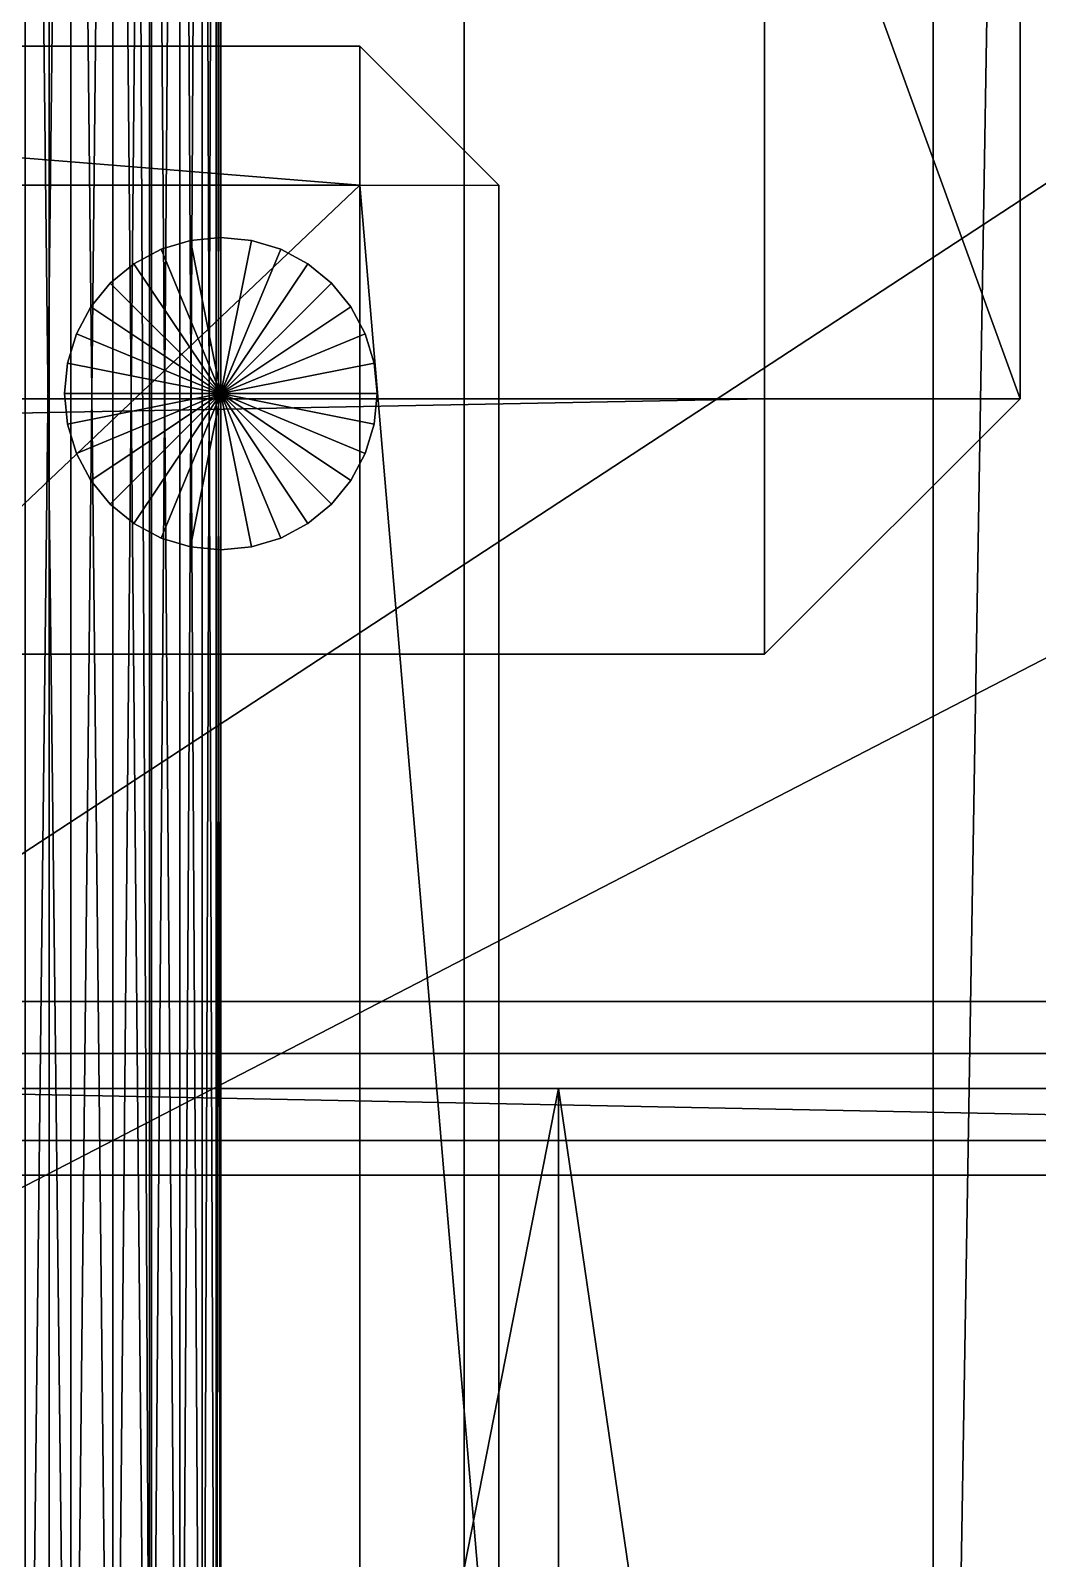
# Model space of a CAD drawing. Header units: millimetres. Extents: x -18 to 4450, y -985 to 970.
# Drawn here: x 1033 to 1091, y -607.1 to -519.1 of the extents above; entities that cross this region are included whole.
import ezdxf

# ---------------------------------------------------------------- set-up
doc = ezdxf.new("R2010")
doc.units = ezdxf.units.MM
for name, color, linetype in [('body__cowl_top', 40, 'CONTINUOUS'), ('body__floor_pan', 40, 'CONTINUOUS'), ('body__hood_closed_reference', 40, 'CONTINUOUS'), ('body__hood_crowned_closed_skin', 40, 'CONTINUOUS'), ('body__hood_left_hinge_axis', 9, 'CONTINUOUS'), ('body__hood_rear_cowl_gap_shadow', 250, 'CONTINUOUS'), ('body__left_front_fender', 40, 'CONTINUOUS'), ('body__left_hood_hinge_mount_plate', 9, 'CONTINUOUS'), ('body__left_hood_hinge_mount_screw_rear', 9, 'CONTINUOUS'), ('body__left_inner_fender', 40, 'CONTINUOUS'), ('mechanical_clearance__front_steering_lock_sweep_left', 7, 'CONTINUOUS'), ('running_gear__front_left_tire_tire', 250, 'CONTINUOUS'), ('running_gear__left_front_upper_shock_mount', 251, 'CONTINUOUS')]:
    doc.layers.add(name, color=color, linetype=linetype)

msp = doc.modelspace()

# ---------------------------------------------------------------- linework, layer by layer
at = {"layer": 'body__cowl_top'}
for points in [[(1085.000038, -706.900001, 1283.100009), (1085.000038, -706.900001, 1346.899986), (1085.000038, 706.900001, 1346.899986)], [(1085.000038, -706.900001, 1283.100009), (1085.000038, 706.900001, 1346.899986), (1085.000038, 706.900001, 1283.100009)], [(1085.000038, -706.900001, 1283.100009), (1108.100057, -706.900001, 1259.99999), (1108.100057, 706.900001, 1259.99999)], [(1085.000038, -706.900001, 1283.100009), (1108.100057, 706.900001, 1259.99999), (1085.000038, 706.900001, 1283.100009)], [(1085.000038, -706.900001, 1346.899986), (1108.100057, -706.900001, 1370.000005), (1108.100057, 706.900001, 1370.000005)], [(1085.000038, -706.900001, 1346.899986), (1108.100057, 706.900001, 1370.000005), (1085.000038, 706.900001, 1346.899986)]]:
    msp.add_3dface(points, dxfattribs=at)
at = {"layer": 'body__floor_pan'}
for points in [[(901.549995, -653.450012, 670.000017), (3428.450108, -653.450012, 670.000017), (3428.450108, 653.450012, 670.000017)], [(901.549995, -653.450012, 670.000017), (3428.450108, 653.450012, 670.000017), (901.549995, 653.450012, 670.000017)], [(901.549995, -653.450012, 615.00001), (901.549995, 653.450012, 615.00001), (3428.450108, 653.450012, 615.00001)], [(901.549995, -653.450012, 615.00001), (3428.450108, 653.450012, 615.00001), (3428.450108, -653.450012, 615.00001)]]:
    msp.add_3dface(points, dxfattribs=at)
at = {"layer": 'body__hood_closed_reference'}
for points in [[(237.979993, -687.020004, 1253.000021), (1142.019987, -687.020004, 1253.000021), (1142.019987, 687.020004, 1253.000021)], [(237.979993, -687.020004, 1253.000021), (1142.019987, 687.020004, 1253.000021), (237.979993, 687.020004, 1253.000021)], [(237.979993, -687.020004, 1215.000033), (237.979993, 687.020004, 1215.000033), (1142.019987, 687.020004, 1215.000033)], [(237.979993, -687.020004, 1215.000033), (1142.019987, 687.020004, 1215.000033), (1142.019987, -687.020004, 1215.000033)]]:
    msp.add_3dface(points, dxfattribs=at)
at = {"layer": 'body__hood_crowned_closed_skin'}
for points in [[(135.000005, -642.00002, 1230.000019), (1057.999969, -642.00002, 1296.000004), (1057.999969, 0, 1322.000027)], [(135.000005, -642.00002, 1230.000019), (1057.999969, 0, 1322.000027), (135.000005, 0, 1256.000042)], [(135.000005, -642.00002, 1210.000038), (135.000005, 0, 1235.999942), (1057.999969, 0, 1302.000046)], [(135.000005, -642.00002, 1210.000038), (1057.999969, 0, 1302.000046), (1057.999969, -642.00002, 1276.000023)], [(1057.999969, -642.00002, 1296.000004), (1057.999969, -642.00002, 1276.000023), (1057.999969, 0, 1302.000046)], [(1057.999969, -642.00002, 1296.000004), (1057.999969, 0, 1302.000046), (1057.999969, 0, 1322.000027)]]:
    msp.add_3dface(points, dxfattribs=at)
at = {"layer": 'body__hood_left_hinge_axis'}
for points in [[(1035.357594, -654.999971, 1300.934315), (1035.357594, -425.000012, 1300.934315), (1032.731295, -425.000012, 1301.73099)], [(1035.357594, -654.999971, 1300.934315), (1032.731295, -425.000012, 1301.73099), (1032.731295, -654.999971, 1301.73099)], [(1032.731295, -654.999971, 1274.268985), (1032.731295, -425.000012, 1274.268985), (1035.357594, -425.000012, 1275.06566)], [(1032.731295, -654.999971, 1274.268985), (1035.357594, -425.000012, 1275.06566), (1035.357594, -654.999971, 1275.06566)], [(1037.77802, -654.999971, 1299.640536), (1037.77802, -425.000012, 1299.640536), (1035.357594, -425.000012, 1300.934315)], [(1037.77802, -654.999971, 1299.640536), (1035.357594, -425.000012, 1300.934315), (1035.357594, -654.999971, 1300.934315)], [(1035.357594, -654.999971, 1275.06566), (1035.357594, -425.000012, 1275.06566), (1037.77802, -425.000012, 1276.359439)], [(1035.357594, -654.999971, 1275.06566), (1037.77802, -425.000012, 1276.359439), (1037.77802, -654.999971, 1276.359439)], [(1039.899468, -654.999971, 1297.899485), (1039.899468, -425.000012, 1297.899485), (1037.77802, -425.000012, 1299.640536)], [(1039.899468, -654.999971, 1297.899485), (1037.77802, -425.000012, 1299.640536), (1037.77802, -654.999971, 1299.640536)], [(1037.77802, -654.999971, 1276.359439), (1037.77802, -425.000012, 1276.359439), (1039.899468, -425.000012, 1278.100491)], [(1037.77802, -654.999971, 1276.359439), (1039.899468, -425.000012, 1278.100491), (1039.899468, -654.999971, 1278.100491)], [(1041.64052, -654.999971, 1295.778036), (1041.64052, -425.000012, 1295.778036), (1039.899468, -425.000012, 1297.899485)], [(1041.64052, -654.999971, 1295.778036), (1039.899468, -425.000012, 1297.899485), (1039.899468, -654.999971, 1297.899485)], [(1039.899468, -654.999971, 1278.100491), (1039.899468, -425.000012, 1278.100491), (1041.64052, -425.000012, 1280.222058)], [(1039.899468, -654.999971, 1278.100491), (1041.64052, -425.000012, 1280.222058), (1041.64052, -654.999971, 1280.222058)], [(1042.934299, -654.999971, 1293.357611), (1042.934299, -425.000012, 1293.357611), (1041.64052, -425.000012, 1295.778036)], [(1042.934299, -654.999971, 1293.357611), (1041.64052, -425.000012, 1295.778036), (1041.64052, -654.999971, 1295.778036)], [(1041.64052, -654.999971, 1280.222058), (1041.64052, -425.000012, 1280.222058), (1042.934299, -425.000012, 1282.642484)], [(1041.64052, -654.999971, 1280.222058), (1042.934299, -425.000012, 1282.642484), (1042.934299, -654.999971, 1282.642484)], [(1043.730974, -654.999971, 1290.731311), (1043.730974, -425.000012, 1290.731311), (1042.934299, -425.000012, 1293.357611)], [(1043.730974, -654.999971, 1290.731311), (1042.934299, -425.000012, 1293.357611), (1042.934299, -654.999971, 1293.357611)], [(1042.934299, -654.999971, 1282.642484), (1042.934299, -425.000012, 1282.642484), (1043.730974, -425.000012, 1285.268784)], [(1042.934299, -654.999971, 1282.642484), (1043.730974, -425.000012, 1285.268784), (1043.730974, -654.999971, 1285.268784)], [(1044.00003, -654.999971, 1287.999988), (1044.00003, -425.000012, 1287.999988), (1043.730974, -425.000012, 1290.731311)], [(1044.00003, -654.999971, 1287.999988), (1043.730974, -425.000012, 1290.731311), (1043.730974, -654.999971, 1290.731311)], [(1043.730974, -654.999971, 1285.268784), (1043.730974, -425.000012, 1285.268784), (1044.00003, -425.000012, 1287.999988)], [(1043.730974, -654.999971, 1285.268784), (1044.00003, -425.000012, 1287.999988), (1044.00003, -654.999971, 1287.999988)]]:
    msp.add_3dface(points, dxfattribs=at)
at = {"layer": 'body__hood_rear_cowl_gap_shadow'}
for points in [[(1017.879963, -649.119973, 1315.000057), (1034.119964, -649.119973, 1315.000057), (1034.119964, 649.119973, 1315.000057)], [(1017.879963, -649.119973, 1315.000057), (1034.119964, 649.119973, 1315.000057), (1017.879963, 649.119973, 1315.000057)], [(1017.879963, -649.119973, 1286.999941), (1017.879963, 649.119973, 1286.999941), (1034.119964, 649.119973, 1286.999941)], [(1017.879963, -649.119973, 1286.999941), (1034.119964, 649.119973, 1286.999941), (1034.119964, -649.119973, 1286.999941)], [(1039.999962, -649.119973, 1292.880058), (1034.119964, -649.119973, 1286.999941), (1034.119964, 649.119973, 1286.999941)], [(1039.999962, -649.119973, 1292.880058), (1034.119964, 649.119973, 1286.999941), (1039.999962, 649.119973, 1292.880058)], [(1039.999962, -649.119973, 1309.120059), (1034.119964, -649.119973, 1315.000057), (1034.119964, 649.119973, 1315.000057)], [(1039.999962, -649.119973, 1309.120059), (1034.119964, 649.119973, 1315.000057), (1039.999962, 649.119973, 1309.120059)], [(1039.999962, -649.119973, 1292.880058), (1039.999962, 649.119973, 1292.880058), (1039.999962, 649.119973, 1309.120059)], [(1039.999962, -649.119973, 1292.880058), (1039.999962, 649.119973, 1309.120059), (1039.999962, -649.119973, 1309.120059)]]:
    msp.add_3dface(points, dxfattribs=at)
at = {"layer": 'body__left_front_fender'}
for points in [[(305.999994, -584.999979, 796.000004), (305.999994, -584.999979, 984.000027), (1093.999982, -584.999979, 984.000027)], [(305.999994, -584.999979, 796.000004), (1093.999982, -584.999979, 984.000027), (1093.999982, -584.999979, 796.000004)], [(305.999994, -584.999979, 796.000004), (305.999994, -620.999992, 759.99999), (1093.999982, -620.999992, 759.99999)], [(305.999994, -584.999979, 796.000004), (1093.999982, -620.999992, 759.99999), (1093.999982, -584.999979, 796.000004)], [(305.999994, -584.999979, 984.000027), (305.999994, -620.999992, 1019.999981), (1093.999982, -620.999992, 1019.999981)], [(305.999994, -584.999979, 984.000027), (1093.999982, -620.999992, 1019.999981), (1093.999982, -584.999979, 984.000027)]]:
    msp.add_3dface(points, dxfattribs=at)
at = {"layer": 'body__left_hood_hinge_mount_plate'}
for points in [[(1014.999986, -578.000009, 1302.000046), (1131.000042, -578.000009, 1302.000046), (1131.000042, -501.999974, 1302.000046)], [(1014.999986, -578.000009, 1302.000046), (1131.000042, -501.999974, 1302.000046), (1014.999986, -501.999974, 1302.000046)], [(1014.999986, -578.000009, 1277.999997), (1014.999986, -501.999974, 1277.999997), (1131.000042, -501.999974, 1277.999997)], [(1014.999986, -578.000009, 1277.999997), (1131.000042, -501.999974, 1277.999997), (1131.000042, -578.000009, 1277.999997)], [(1014.999986, -578.000009, 1277.999997), (1131.000042, -578.000009, 1277.999997), (1131.000042, -578.000009, 1302.000046)], [(1014.999986, -578.000009, 1277.999997), (1131.000042, -578.000009, 1302.000046), (1014.999986, -578.000009, 1302.000046)]]:
    msp.add_3dface(points, dxfattribs=at)
at = {"layer": 'body__left_hood_hinge_mount_screw_rear'}
for points in [[(1042.244196, -531.172931, 1292.000055), (1042.244196, -531.172931, 1304.00002), (1040.555835, -531.685114, 1304.00002)], [(1042.244196, -531.172931, 1292.000055), (1040.555835, -531.685114, 1304.00002), (1040.555835, -531.685114, 1292.000055)], [(1044.00003, -540.000021, 1292.000055), (1040.555835, -531.685114, 1292.000055), (1042.244196, -531.172931, 1292.000055)], [(1044.00003, -540.000021, 1304.00002), (1042.244196, -531.172931, 1304.00002), (1040.555835, -531.685114, 1304.00002)], [(1044.00003, -531.000018, 1292.000055), (1044.00003, -531.000018, 1304.00002), (1042.244196, -531.172931, 1304.00002)], [(1044.00003, -531.000018, 1292.000055), (1042.244196, -531.172931, 1304.00002), (1042.244196, -531.172931, 1292.000055)], [(1044.00003, -540.000021, 1292.000055), (1042.244196, -531.172931, 1292.000055), (1044.00003, -531.000018, 1292.000055)], [(1044.00003, -540.000021, 1304.00002), (1044.00003, -531.000018, 1304.00002), (1042.244196, -531.172931, 1304.00002)], [(1045.755863, -531.172931, 1292.000055), (1045.755863, -531.172931, 1304.00002), (1044.00003, -531.000018, 1304.00002)], [(1045.755863, -531.172931, 1292.000055), (1044.00003, -531.000018, 1304.00002), (1044.00003, -531.000018, 1292.000055)], [(1044.00003, -540.000021, 1292.000055), (1044.00003, -531.000018, 1292.000055), (1045.755863, -531.172931, 1292.000055)], [(1044.00003, -540.000021, 1304.00002), (1045.755863, -531.172931, 1304.00002), (1044.00003, -531.000018, 1304.00002)], [(1044.00003, -540.000021, 1292.000055), (1045.755863, -531.172931, 1292.000055), (1047.444105, -531.685114, 1292.000055)], [(1044.00003, -540.000021, 1304.00002), (1047.444105, -531.685114, 1304.00002), (1045.755863, -531.172931, 1304.00002)], [(1047.444105, -531.685114, 1292.000055), (1047.444105, -531.685114, 1304.00002), (1045.755863, -531.172931, 1304.00002)], [(1047.444105, -531.685114, 1292.000055), (1045.755863, -531.172931, 1304.00002), (1045.755863, -531.172931, 1292.000055)], [(1040.555835, -531.685114, 1292.000055), (1040.555835, -531.685114, 1304.00002), (1038.999915, -532.516778, 1304.00002)], [(1040.555835, -531.685114, 1292.000055), (1038.999915, -532.516778, 1304.00002), (1038.999915, -532.516778, 1292.000055)], [(1044.00003, -540.000021, 1292.000055), (1038.999915, -532.516778, 1292.000055), (1040.555835, -531.685114, 1292.000055)], [(1044.00003, -540.000021, 1304.00002), (1040.555835, -531.685114, 1304.00002), (1038.999915, -532.516778, 1304.00002)], [(1044.00003, -540.000021, 1292.000055), (1047.444105, -531.685114, 1292.000055), (1049.000144, -532.516778, 1292.000055)], [(1044.00003, -540.000021, 1304.00002), (1049.000144, -532.516778, 1304.00002), (1047.444105, -531.685114, 1304.00002)], [(1049.000144, -532.516778, 1292.000055), (1049.000144, -532.516778, 1304.00002), (1047.444105, -531.685114, 1304.00002)], [(1049.000144, -532.516778, 1292.000055), (1047.444105, -531.685114, 1304.00002), (1047.444105, -531.685114, 1292.000055)], [(1038.999915, -532.516778, 1292.000055), (1038.999915, -532.516778, 1304.00002), (1037.636042, -533.636034, 1304.00002)], [(1038.999915, -532.516778, 1292.000055), (1037.636042, -533.636034, 1304.00002), (1037.636042, -533.636034, 1292.000055)], [(1044.00003, -540.000021, 1292.000055), (1037.636042, -533.636034, 1292.000055), (1038.999915, -532.516778, 1292.000055)], [(1044.00003, -540.000021, 1304.00002), (1038.999915, -532.516778, 1304.00002), (1037.636042, -533.636034, 1304.00002)], [(1044.00003, -540.000021, 1292.000055), (1049.000144, -532.516778, 1292.000055), (1050.364017, -533.636034, 1292.000055)], [(1044.00003, -540.000021, 1304.00002), (1050.364017, -533.636034, 1304.00002), (1049.000144, -532.516778, 1304.00002)], [(1050.364017, -533.636034, 1292.000055), (1050.364017, -533.636034, 1304.00002), (1049.000144, -532.516778, 1304.00002)], [(1050.364017, -533.636034, 1292.000055), (1049.000144, -532.516778, 1304.00002), (1049.000144, -532.516778, 1292.000055)], [(1037.636042, -533.636034, 1292.000055), (1037.636042, -533.636034, 1304.00002), (1036.516786, -534.999847, 1304.00002)], [(1037.636042, -533.636034, 1292.000055), (1036.516786, -534.999847, 1304.00002), (1036.516786, -534.999847, 1292.000055)], [(1044.00003, -540.000021, 1292.000055), (1036.516786, -534.999847, 1292.000055), (1037.636042, -533.636034, 1292.000055)], [(1044.00003, -540.000021, 1304.00002), (1037.636042, -533.636034, 1304.00002), (1036.516786, -534.999847, 1304.00002)], [(1044.00003, -540.000021, 1292.000055), (1050.364017, -533.636034, 1292.000055), (1051.483274, -534.999847, 1292.000055)], [(1044.00003, -540.000021, 1304.00002), (1051.483274, -534.999847, 1304.00002), (1050.364017, -533.636034, 1304.00002)], [(1051.483274, -534.999847, 1292.000055), (1051.483274, -534.999847, 1304.00002), (1050.364017, -533.636034, 1304.00002)], [(1051.483274, -534.999847, 1292.000055), (1050.364017, -533.636034, 1304.00002), (1050.364017, -533.636034, 1292.000055)], [(1036.516786, -534.999847, 1292.000055), (1036.516786, -534.999847, 1304.00002), (1035.685062, -536.555827, 1304.00002)], [(1036.516786, -534.999847, 1292.000055), (1035.685062, -536.555827, 1304.00002), (1035.685062, -536.555827, 1292.000055)], [(1044.00003, -540.000021, 1292.000055), (1035.685062, -536.555827, 1292.000055), (1036.516786, -534.999847, 1292.000055)], [(1044.00003, -540.000021, 1304.00002), (1036.516786, -534.999847, 1304.00002), (1035.685062, -536.555827, 1304.00002)], [(1044.00003, -540.000021, 1292.000055), (1051.483274, -534.999847, 1292.000055), (1052.314878, -536.555827, 1292.000055)], [(1044.00003, -540.000021, 1304.00002), (1052.314878, -536.555827, 1304.00002), (1051.483274, -534.999847, 1304.00002)], [(1052.314878, -536.555827, 1292.000055), (1052.314878, -536.555827, 1304.00002), (1051.483274, -534.999847, 1304.00002)], [(1052.314878, -536.555827, 1292.000055), (1051.483274, -534.999847, 1304.00002), (1051.483274, -534.999847, 1292.000055)], [(1035.685062, -536.555827, 1292.000055), (1035.685062, -536.555827, 1304.00002), (1035.172939, -538.244188, 1304.00002)], [(1035.685062, -536.555827, 1292.000055), (1035.172939, -538.244188, 1304.00002), (1035.172939, -538.244188, 1292.000055)], [(1044.00003, -540.000021, 1292.000055), (1035.172939, -538.244188, 1292.000055), (1035.685062, -536.555827, 1292.000055)], [(1044.00003, -540.000021, 1304.00002), (1035.685062, -536.555827, 1304.00002), (1035.172939, -538.244188, 1304.00002)], [(1044.00003, -540.000021, 1292.000055), (1052.314878, -536.555827, 1292.000055), (1052.82712, -538.244188, 1292.000055)], [(1044.00003, -540.000021, 1304.00002), (1052.82712, -538.244188, 1304.00002), (1052.314878, -536.555827, 1304.00002)], [(1052.82712, -538.244188, 1292.000055), (1052.82712, -538.244188, 1304.00002), (1052.314878, -536.555827, 1304.00002)], [(1052.82712, -538.244188, 1292.000055), (1052.314878, -536.555827, 1304.00002), (1052.314878, -536.555827, 1292.000055)], [(1035.172939, -538.244188, 1292.000055), (1035.172939, -538.244188, 1304.00002), (1034.999967, -540.000021, 1304.00002)], [(1035.172939, -538.244188, 1292.000055), (1034.999967, -540.000021, 1304.00002), (1034.999967, -540.000021, 1292.000055)], [(1044.00003, -540.000021, 1292.000055), (1034.999967, -540.000021, 1292.000055), (1035.172939, -538.244188, 1292.000055)], [(1044.00003, -540.000021, 1304.00002), (1035.172939, -538.244188, 1304.00002), (1034.999967, -540.000021, 1304.00002)], [(1044.00003, -540.000021, 1292.000055), (1052.82712, -538.244188, 1292.000055), (1052.999973, -540.000021, 1292.000055)], [(1044.00003, -540.000021, 1304.00002), (1052.999973, -540.000021, 1304.00002), (1052.82712, -538.244188, 1304.00002)], [(1052.999973, -540.000021, 1292.000055), (1052.999973, -540.000021, 1304.00002), (1052.82712, -538.244188, 1304.00002)], [(1052.999973, -540.000021, 1292.000055), (1052.82712, -538.244188, 1304.00002), (1052.82712, -538.244188, 1292.000055)], [(1034.999967, -540.000021, 1292.000055), (1034.999967, -540.000021, 1304.00002), (1035.172939, -541.755795, 1304.00002)], [(1034.999967, -540.000021, 1292.000055), (1035.172939, -541.755795, 1304.00002), (1035.172939, -541.755795, 1292.000055)], [(1044.00003, -540.000021, 1292.000055), (1035.172939, -541.755795, 1292.000055), (1034.999967, -540.000021, 1292.000055)], [(1044.00003, -540.000021, 1304.00002), (1034.999967, -540.000021, 1304.00002), (1035.172939, -541.755795, 1304.00002)], [(1044.00003, -540.000021, 1292.000055), (1035.685062, -543.444157, 1292.000055), (1035.172939, -541.755795, 1292.000055)], [(1044.00003, -540.000021, 1304.00002), (1035.172939, -541.755795, 1304.00002), (1035.685062, -543.444157, 1304.00002)], [(1044.00003, -540.000021, 1292.000055), (1036.516786, -545.000136, 1292.000055), (1035.685062, -543.444157, 1292.000055)], [(1044.00003, -540.000021, 1304.00002), (1035.685062, -543.444157, 1304.00002), (1036.516786, -545.000136, 1304.00002)], [(1044.00003, -540.000021, 1292.000055), (1037.636042, -546.36395, 1292.000055), (1036.516786, -545.000136, 1292.000055)], [(1044.00003, -540.000021, 1304.00002), (1036.516786, -545.000136, 1304.00002), (1037.636042, -546.36395, 1304.00002)], [(1044.00003, -540.000021, 1292.000055), (1038.999915, -547.483206, 1292.000055), (1037.636042, -546.36395, 1292.000055)], [(1044.00003, -540.000021, 1304.00002), (1037.636042, -546.36395, 1304.00002), (1038.999915, -547.483206, 1304.00002)], [(1044.00003, -540.000021, 1292.000055), (1040.555835, -548.314929, 1292.000055), (1038.999915, -547.483206, 1292.000055)], [(1044.00003, -540.000021, 1304.00002), (1038.999915, -547.483206, 1304.00002), (1040.555835, -548.314929, 1304.00002)], [(1044.00003, -540.000021, 1292.000055), (1042.244196, -548.827052, 1292.000055), (1040.555835, -548.314929, 1292.000055)], [(1044.00003, -540.000021, 1304.00002), (1040.555835, -548.314929, 1304.00002), (1042.244196, -548.827052, 1304.00002)], [(1044.00003, -540.000021, 1292.000055), (1044.00003, -549.000025, 1292.000055), (1042.244196, -548.827052, 1292.000055)], [(1044.00003, -540.000021, 1304.00002), (1042.244196, -548.827052, 1304.00002), (1044.00003, -549.000025, 1304.00002)], [(1044.00003, -540.000021, 1292.000055), (1045.755863, -548.827052, 1292.000055), (1044.00003, -549.000025, 1292.000055)], [(1044.00003, -540.000021, 1304.00002), (1044.00003, -549.000025, 1304.00002), (1045.755863, -548.827052, 1304.00002)], [(1044.00003, -540.000021, 1292.000055), (1047.444105, -548.314929, 1292.000055), (1045.755863, -548.827052, 1292.000055)], [(1044.00003, -540.000021, 1304.00002), (1045.755863, -548.827052, 1304.00002), (1047.444105, -548.314929, 1304.00002)], [(1044.00003, -540.000021, 1292.000055), (1049.000144, -547.483206, 1292.000055), (1047.444105, -548.314929, 1292.000055)], [(1044.00003, -540.000021, 1304.00002), (1047.444105, -548.314929, 1304.00002), (1049.000144, -547.483206, 1304.00002)], [(1044.00003, -540.000021, 1292.000055), (1050.364017, -546.36395, 1292.000055), (1049.000144, -547.483206, 1292.000055)], [(1044.00003, -540.000021, 1304.00002), (1049.000144, -547.483206, 1304.00002), (1050.364017, -546.36395, 1304.00002)], [(1044.00003, -540.000021, 1292.000055), (1051.483274, -545.000136, 1292.000055), (1050.364017, -546.36395, 1292.000055)], [(1044.00003, -540.000021, 1304.00002), (1050.364017, -546.36395, 1304.00002), (1051.483274, -545.000136, 1304.00002)], [(1044.00003, -540.000021, 1292.000055), (1052.314878, -543.444157, 1292.000055), (1051.483274, -545.000136, 1292.000055)], [(1044.00003, -540.000021, 1304.00002), (1051.483274, -545.000136, 1304.00002), (1052.314878, -543.444157, 1304.00002)], [(1044.00003, -540.000021, 1292.000055), (1052.82712, -541.755795, 1292.000055), (1052.314878, -543.444157, 1292.000055)], [(1044.00003, -540.000021, 1304.00002), (1052.314878, -543.444157, 1304.00002), (1052.82712, -541.755795, 1304.00002)], [(1044.00003, -540.000021, 1292.000055), (1052.999973, -540.000021, 1292.000055), (1052.82712, -541.755795, 1292.000055)], [(1044.00003, -540.000021, 1304.00002), (1052.82712, -541.755795, 1304.00002), (1052.999973, -540.000021, 1304.00002)], [(1052.82712, -541.755795, 1292.000055), (1052.82712, -541.755795, 1304.00002), (1052.999973, -540.000021, 1304.00002)], [(1052.82712, -541.755795, 1292.000055), (1052.999973, -540.000021, 1304.00002), (1052.999973, -540.000021, 1292.000055)], [(1035.172939, -541.755795, 1292.000055), (1035.172939, -541.755795, 1304.00002), (1035.685062, -543.444157, 1304.00002)], [(1035.172939, -541.755795, 1292.000055), (1035.685062, -543.444157, 1304.00002), (1035.685062, -543.444157, 1292.000055)], [(1052.314878, -543.444157, 1292.000055), (1052.314878, -543.444157, 1304.00002), (1052.82712, -541.755795, 1304.00002)], [(1052.314878, -543.444157, 1292.000055), (1052.82712, -541.755795, 1304.00002), (1052.82712, -541.755795, 1292.000055)], [(1035.685062, -543.444157, 1292.000055), (1035.685062, -543.444157, 1304.00002), (1036.516786, -545.000136, 1304.00002)], [(1035.685062, -543.444157, 1292.000055), (1036.516786, -545.000136, 1304.00002), (1036.516786, -545.000136, 1292.000055)], [(1051.483274, -545.000136, 1292.000055), (1051.483274, -545.000136, 1304.00002), (1052.314878, -543.444157, 1304.00002)], [(1051.483274, -545.000136, 1292.000055), (1052.314878, -543.444157, 1304.00002), (1052.314878, -543.444157, 1292.000055)], [(1036.516786, -545.000136, 1292.000055), (1036.516786, -545.000136, 1304.00002), (1037.636042, -546.36395, 1304.00002)], [(1036.516786, -545.000136, 1292.000055), (1037.636042, -546.36395, 1304.00002), (1037.636042, -546.36395, 1292.000055)], [(1050.364017, -546.36395, 1292.000055), (1050.364017, -546.36395, 1304.00002), (1051.483274, -545.000136, 1304.00002)], [(1050.364017, -546.36395, 1292.000055), (1051.483274, -545.000136, 1304.00002), (1051.483274, -545.000136, 1292.000055)], [(1037.636042, -546.36395, 1292.000055), (1037.636042, -546.36395, 1304.00002), (1038.999915, -547.483206, 1304.00002)], [(1037.636042, -546.36395, 1292.000055), (1038.999915, -547.483206, 1304.00002), (1038.999915, -547.483206, 1292.000055)], [(1049.000144, -547.483206, 1292.000055), (1049.000144, -547.483206, 1304.00002), (1050.364017, -546.36395, 1304.00002)], [(1049.000144, -547.483206, 1292.000055), (1050.364017, -546.36395, 1304.00002), (1050.364017, -546.36395, 1292.000055)], [(1038.999915, -547.483206, 1292.000055), (1038.999915, -547.483206, 1304.00002), (1040.555835, -548.314929, 1304.00002)], [(1038.999915, -547.483206, 1292.000055), (1040.555835, -548.314929, 1304.00002), (1040.555835, -548.314929, 1292.000055)], [(1047.444105, -548.314929, 1292.000055), (1047.444105, -548.314929, 1304.00002), (1049.000144, -547.483206, 1304.00002)], [(1047.444105, -548.314929, 1292.000055), (1049.000144, -547.483206, 1304.00002), (1049.000144, -547.483206, 1292.000055)], [(1040.555835, -548.314929, 1292.000055), (1040.555835, -548.314929, 1304.00002), (1042.244196, -548.827052, 1304.00002)], [(1040.555835, -548.314929, 1292.000055), (1042.244196, -548.827052, 1304.00002), (1042.244196, -548.827052, 1292.000055)], [(1042.244196, -548.827052, 1292.000055), (1042.244196, -548.827052, 1304.00002), (1044.00003, -549.000025, 1304.00002)], [(1042.244196, -548.827052, 1292.000055), (1044.00003, -549.000025, 1304.00002), (1044.00003, -549.000025, 1292.000055)], [(1044.00003, -549.000025, 1292.000055), (1044.00003, -549.000025, 1304.00002), (1045.755863, -548.827052, 1304.00002)], [(1044.00003, -549.000025, 1292.000055), (1045.755863, -548.827052, 1304.00002), (1045.755863, -548.827052, 1292.000055)], [(1045.755863, -548.827052, 1292.000055), (1045.755863, -548.827052, 1304.00002), (1047.444105, -548.314929, 1304.00002)], [(1045.755863, -548.827052, 1292.000055), (1047.444105, -548.314929, 1304.00002), (1047.444105, -548.314929, 1292.000055)]]:
    msp.add_3dface(points, dxfattribs=at)
at = {"layer": 'body__left_inner_fender'}
for points in [[(304.699987, -540.300012, 1220.000029), (1075.299978, -540.300012, 1220.000029), (1075.299978, -499.70001, 1220.000029)], [(304.699987, -540.300012, 1220.000029), (1075.299978, -499.70001, 1220.000029), (304.699987, -499.70001, 1220.000029)], [(304.699987, -540.300012, 800.000012), (304.699987, -499.70001, 800.000012), (1075.299978, -499.70001, 800.000012)], [(304.699987, -540.300012, 800.000012), (1075.299978, -499.70001, 800.000012), (1075.299978, -540.300012, 800.000012)], [(1090.000033, -540.300012, 814.700007), (1075.299978, -540.300012, 800.000012), (1075.299978, -499.70001, 800.000012)], [(1090.000033, -540.300012, 814.700007), (1075.299978, -499.70001, 800.000012), (1090.000033, -499.70001, 814.700007)], [(1090.000033, -540.300012, 1205.299973), (1075.299978, -540.300012, 1220.000029), (1075.299978, -499.70001, 1220.000029)], [(1090.000033, -540.300012, 1205.299973), (1075.299978, -499.70001, 1220.000029), (1090.000033, -499.70001, 1205.299973)], [(1090.000033, -540.300012, 814.700007), (1090.000033, -499.70001, 814.700007), (1090.000033, -499.70001, 1205.299973)], [(1090.000033, -540.300012, 814.700007), (1090.000033, -499.70001, 1205.299973), (1090.000033, -540.300012, 1205.299973)], [(304.699987, -555.000007, 814.700007), (304.699987, -540.300012, 800.000012), (1075.299978, -540.300012, 800.000012)], [(304.699987, -555.000007, 814.700007), (1075.299978, -540.300012, 800.000012), (1075.299978, -555.000007, 814.700007)], [(304.699987, -555.000007, 1205.299973), (304.699987, -540.300012, 1220.000029), (1075.299978, -540.300012, 1220.000029)], [(304.699987, -555.000007, 1205.299973), (1075.299978, -540.300012, 1220.000029), (1075.299978, -555.000007, 1205.299973)], [(1090.000033, -540.300012, 814.700007), (1075.299978, -555.000007, 814.700007), (1075.299978, -555.000007, 1205.299973)], [(1090.000033, -540.300012, 814.700007), (1075.299978, -555.000007, 1205.299973), (1090.000033, -540.300012, 1205.299973)], [(1090.000033, -540.300012, 814.700007), (1075.299978, -555.000007, 814.700007), (1075.299978, -540.300012, 800.000012)], [(1090.000033, -540.300012, 1205.299973), (1075.299978, -555.000007, 1205.299973), (1075.299978, -540.300012, 1220.000029)], [(304.699987, -555.000007, 814.700007), (1075.299978, -555.000007, 814.700007), (1075.299978, -555.000007, 1205.299973)], [(304.699987, -555.000007, 814.700007), (1075.299978, -555.000007, 1205.299973), (304.699987, -555.000007, 1205.299973)]]:
    msp.add_3dface(points, dxfattribs=at)
at = {"layer": 'mechanical_clearance__front_steering_lock_sweep_left'}
for points in [[(763.000011, -574.999988, 508.000016), (763.000011, -574.999988, 741.999984), (1167.000055, -574.999988, 741.999984)], [(763.000011, -574.999988, 508.000016), (1167.000055, -574.999988, 741.999984), (1167.000055, -574.999988, 508.000016)], [(763.000011, -574.999988, 508.000016), (763.000011, -583.000004, 500), (1167.000055, -583.000004, 500)], [(763.000011, -574.999988, 508.000016), (1167.000055, -583.000004, 500), (1167.000055, -574.999988, 508.000016)], [(763.000011, -574.999988, 741.999984), (763.000011, -583.000004, 750), (1167.000055, -583.000004, 750)], [(763.000011, -574.999988, 741.999984), (1167.000055, -583.000004, 750), (1167.000055, -574.999988, 741.999984)], [(763.000011, -827.000022, 750), (1167.000055, -827.000022, 750), (1167.000055, -583.000004, 750)], [(763.000011, -827.000022, 750), (1167.000055, -583.000004, 750), (763.000011, -583.000004, 750)], [(763.000011, -827.000022, 500), (763.000011, -583.000004, 500), (1167.000055, -583.000004, 500)], [(763.000011, -827.000022, 500), (1167.000055, -583.000004, 500), (1167.000055, -827.000022, 500)]]:
    msp.add_3dface(points, dxfattribs=at)
at = {"layer": 'running_gear__front_left_tire_tire'}
for points in [[(735.000014, -579.999983, 395.000011), (1129.999995, -579.999983, 395.000011), (1122.410178, -579.999983, 472.06068)], [(735.000014, -579.999983, 395.000011), (1122.410178, -579.999983, 472.06068), (1099.932432, -579.999983, 546.159983)], [(735.000014, -579.999983, 395.000011), (1099.932432, -579.999983, 546.159983), (1063.430548, -579.999983, 614.450216)], [(735.000014, -579.999983, 395.000011), (1063.430548, -579.999983, 614.450216), (1014.307141, -579.999983, 674.307168)], [(735.000014, -579.999983, 395.000011), (1014.307141, -579.999983, 115.692824), (1063.430548, -579.999983, 175.54976)], [(735.000014, -579.999983, 395.000011), (1063.430548, -579.999983, 175.54976), (1099.932432, -579.999983, 243.840039)], [(735.000014, -579.999983, 395.000011), (1099.932432, -579.999983, 243.840039), (1122.410178, -579.999983, 317.939311)], [(735.000014, -579.999983, 395.000011), (1122.410178, -579.999983, 317.939311), (1129.999995, -579.999983, 395.000011)], [(1063.430548, -829.999983, 614.450216), (1063.430548, -579.999983, 614.450216), (1014.307141, -579.999983, 674.307168)], [(1063.430548, -829.999983, 614.450216), (1014.307141, -579.999983, 674.307168), (1014.307141, -829.999983, 674.307168)], [(1014.307141, -829.999983, 115.692824), (1014.307141, -579.999983, 115.692824), (1063.430548, -579.999983, 175.54976)], [(1014.307141, -829.999983, 115.692824), (1063.430548, -579.999983, 175.54976), (1063.430548, -829.999983, 175.54976)], [(1099.932432, -829.999983, 546.159983), (1099.932432, -579.999983, 546.159983), (1063.430548, -579.999983, 614.450216)], [(1099.932432, -829.999983, 546.159983), (1063.430548, -579.999983, 614.450216), (1063.430548, -829.999983, 614.450216)], [(1063.430548, -829.999983, 175.54976), (1063.430548, -579.999983, 175.54976), (1099.932432, -579.999983, 243.840039)], [(1063.430548, -829.999983, 175.54976), (1099.932432, -579.999983, 243.840039), (1099.932432, -829.999983, 243.840039)]]:
    msp.add_3dface(points, dxfattribs=at)
at = {"layer": 'running_gear__left_front_upper_shock_mount'}
for points in [[(953.000009, -519.999981, 883.000016), (953.000009, -519.999981, 1001.999974), (1052.000046, -519.999981, 1001.999974)], [(953.000009, -519.999981, 883.000016), (1052.000046, -519.999981, 1001.999974), (1052.000046, -519.999981, 883.000016)], [(953.000009, -519.999981, 883.000016), (953.000009, -527.999997, 875), (1052.000046, -527.999997, 875)], [(953.000009, -519.999981, 883.000016), (1052.000046, -527.999997, 875), (1052.000046, -519.999981, 883.000016)], [(953.000009, -519.999981, 1001.999974), (953.000009, -527.999997, 1009.99999), (1052.000046, -527.999997, 1009.99999)], [(953.000009, -519.999981, 1001.999974), (1052.000046, -527.999997, 1009.99999), (1052.000046, -519.999981, 1001.999974)], [(1059.999943, -527.999997, 883.000016), (1052.000046, -519.999981, 883.000016), (1052.000046, -519.999981, 1001.999974)], [(1059.999943, -527.999997, 883.000016), (1052.000046, -519.999981, 1001.999974), (1059.999943, -527.999997, 1001.999974)], [(1059.999943, -527.999997, 883.000016), (1052.000046, -519.999981, 883.000016), (1052.000046, -527.999997, 875)], [(1059.999943, -527.999997, 1001.999974), (1052.000046, -519.999981, 1001.999974), (1052.000046, -527.999997, 1009.99999)], [(953.000009, -621.999979, 1009.99999), (1052.000046, -621.999979, 1009.99999), (1052.000046, -527.999997, 1009.99999)], [(953.000009, -621.999979, 1009.99999), (1052.000046, -527.999997, 1009.99999), (953.000009, -527.999997, 1009.99999)], [(953.000009, -621.999979, 875), (953.000009, -527.999997, 875), (1052.000046, -527.999997, 875)], [(953.000009, -621.999979, 875), (1052.000046, -527.999997, 875), (1052.000046, -621.999979, 875)], [(1059.999943, -621.999979, 883.000016), (1052.000046, -621.999979, 875), (1052.000046, -527.999997, 875)], [(1059.999943, -621.999979, 883.000016), (1052.000046, -527.999997, 875), (1059.999943, -527.999997, 883.000016)], [(1059.999943, -621.999979, 1001.999974), (1052.000046, -621.999979, 1009.99999), (1052.000046, -527.999997, 1009.99999)], [(1059.999943, -621.999979, 1001.999974), (1052.000046, -527.999997, 1009.99999), (1059.999943, -527.999997, 1001.999974)], [(1059.999943, -621.999979, 883.000016), (1059.999943, -527.999997, 883.000016), (1059.999943, -527.999997, 1001.999974)], [(1059.999943, -621.999979, 883.000016), (1059.999943, -527.999997, 1001.999974), (1059.999943, -621.999979, 1001.999974)]]:
    msp.add_3dface(points, dxfattribs=at)

doc.saveas('drawing.dxf')
